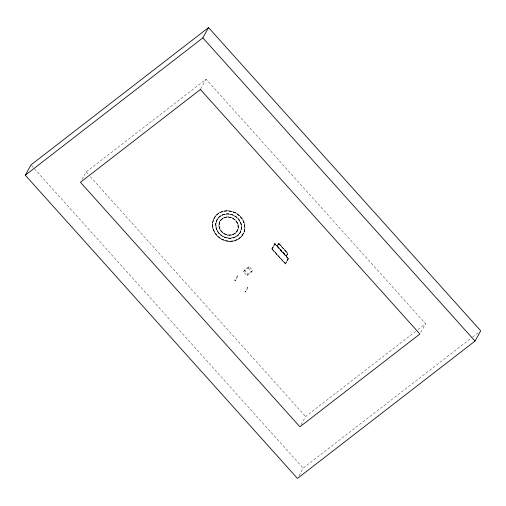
<?xml version="1.0" encoding="UTF-8"?>
<svg xmlns="http://www.w3.org/2000/svg" width="506" height="506" viewBox="0 0 506 506"><rect width="100%" height="100%" fill="white"/><g stroke="black" fill="none" stroke-linecap="round" stroke-linejoin="round"><path stroke-width="0.38" stroke-dasharray="2.53 1.9" d="M237.206 275.953L237.637 276.257L237.206 275.953L235.688 278.698M247.478 287.395L247.908 287.699L247.478 287.395L245.96 290.14M81.947 179.535L86.115 171.989L206.087 79.195L425.571 323.72L420.644 332.638M200.781 88.797L206.087 79.195M236.618 231.628A9.722 8.722 28.9 0 0 229.035 217.251A9.722 8.722 28.9 0 0 220.186 229.522A9.722 8.722 28.9 0 0 236.618 231.628L236.675 231.527A9.722 8.722 28.9 0 0 229.091 217.15A9.722 8.722 28.9 0 0 220.243 229.42A9.722 8.722 28.9 0 0 236.675 231.527M236.84 231.78A9.987 8.963 28.9 0 0 229.047 217.011A9.987 8.963 28.9 0 0 219.958 229.61A9.987 8.963 28.9 0 0 236.84 231.78L236.897 231.678A9.987 8.963 28.9 0 0 229.104 216.91A9.987 8.963 28.9 0 0 220.015 229.509A9.987 8.963 28.9 0 0 236.897 231.678M239.357 233.506A13.042 11.701 28.9 0 0 229.18 214.215A13.042 11.701 28.9 0 0 217.308 230.679A13.042 11.701 28.9 0 0 239.357 233.506L239.414 233.405A13.042 11.701 28.9 0 0 229.237 214.114A13.042 11.701 28.9 0 0 217.365 230.578A13.042 11.701 28.9 0 0 239.414 233.405M239.578 233.658A13.314 11.948 28.9 0 0 229.193 213.968A13.314 11.948 28.9 0 0 217.074 230.774A13.314 11.948 28.9 0 0 239.578 233.658L239.635 233.557A13.314 11.948 28.9 0 0 229.25 213.867A13.314 11.948 28.9 0 0 217.131 230.673A13.314 11.948 28.9 0 0 239.635 233.557M242.108 235.398A16.382 14.699 28.9 0 0 229.326 211.166A16.382 14.699 28.9 0 0 214.411 231.843A16.382 14.699 28.9 0 0 242.108 235.398L242.165 235.29A16.382 14.699 28.9 0 0 229.382 211.059A16.382 14.699 28.9 0 0 214.468 231.742A16.382 14.699 28.9 0 0 242.165 235.29M242.317 235.543A16.641 14.933 28.9 0 0 229.338 210.926A16.641 14.933 28.9 0 0 214.183 231.931A16.641 14.933 28.9 0 0 242.317 235.543L242.374 235.435A16.641 14.933 28.9 0 0 229.395 210.825A16.641 14.933 28.9 0 0 214.24 231.83A16.641 14.933 28.9 0 0 242.374 235.435M236.125 279.002L237.637 276.257M243.456 271.716L244.309 270.166L249.104 266.46L252.62 270.368L251.767 271.912L246.966 275.625L243.456 271.716L248.256 268.003L249.104 266.46M246.966 275.625L247.82 274.081L252.62 270.368M246.397 290.444L247.908 287.699M271.785 249.041L274.929 243.544L288.452 258.604L285.492 263.955L271.785 249.041L272.032 248.788M274.929 243.544L271.975 248.895L285.492 263.955M272.013 249.135L275.049 243.841L288.218 258.509L285.378 263.658L272.013 249.135L275.106 243.734M277.079 246.131L278.8 243.203L287.933 253.373L286.396 256.156L277.079 246.131L278.8 243.203M278.92 243.5L277.307 246.22L278.92 243.5L287.699 253.285L286.086 256.004L287.699 253.285M286.206 256.302L287.933 253.373M285.182 263.803L288.218 258.509M285.302 264.107L288.452 258.604M301.051 424.749L305.599 416.514L415.571 331.449M298.976 475.678L303.145 468.132L471.946 337.559M418.07 329.52L425.571 323.72M472.572 337.078L478.202 332.727M278.61 243.348L287.743 253.525M278.73 243.652L287.509 253.43M277.503 246.074L286.282 255.853M277.269 245.979L286.396 256.156M274.739 243.69L288.256 258.749M274.853 243.987L288.022 258.661M272.209 248.984L285.378 263.658M248.256 268.003L251.767 271.912M244.309 270.166L247.82 274.081M86.115 171.989L88.221 174.342M90.334 176.695L305.599 416.514M31.511 165.506L303.145 468.132"/><path stroke-width="0.76" d="M25.3 175.209L30.98 164.918L208.542 27.577L480.7 330.791L475.02 341.082L297.458 478.423L25.3 175.209L202.855 37.868L208.542 27.577M202.855 37.868L475.02 341.082M234.904 280.122L235.398 280.318L234.904 280.122M245.176 291.57L245.669 291.76L245.176 291.57M200.401 89.486L80.429 182.28L299.913 426.805L419.885 334.011L200.401 89.486"/></g></svg>
